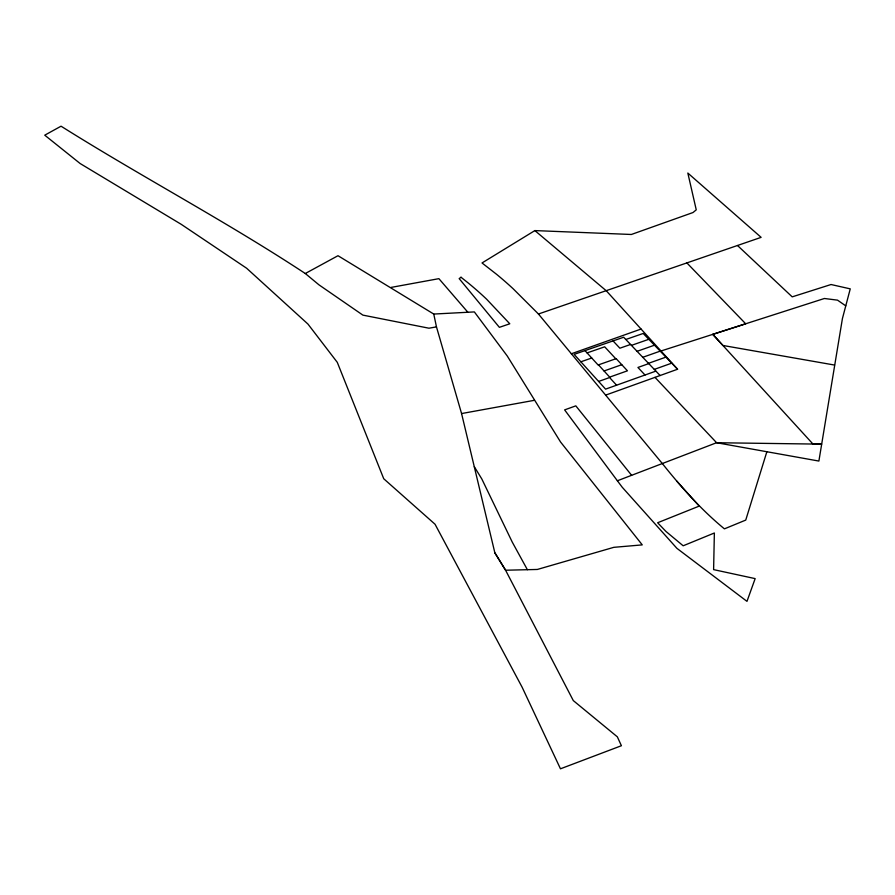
<?xml version="1.0" encoding="UTF-8"?>
<svg xmlns="http://www.w3.org/2000/svg" width="895" height="895" viewBox="0 0 895 895"><rect width="100%" height="100%" fill="white"/><g stroke="black" fill="none" stroke-linecap="round" stroke-linejoin="round"><path stroke-width="1.34" d="M737.525 245.521L792.209 296.86L831.041 284.52L850.25 288.861L842.419 318.586L818.891 461.059L716.593 442.723L617.382 480.772L564.622 409.888L575.821 405.86L631.624 475.312M766.858 451.74L745.748 520.084L724.424 528.856C701.121 509.691 681.117 487.059 662.322 463.543L538.443 314L513.137 288.749A555.068 373.383 -10.7 0 0 496.535 274.273L482.025 262.962L534.874 230.586L631.367 234.479L693.01 212.529L696.254 209.844L687.83 173.048L761.13 237.354L538.443 314M494.868 552.83L505.585 570.227L573.292 700.584L617.349 736.842L621.41 745.725L560.471 768.805L522.132 687.226L435.048 524.246L383.742 478.758L337.292 362.352L307.958 324.068L246.606 268.22L181.26 224.343L80.136 163.528L44.75 135.179L61.05 126.195C141.578 176.807 225.842 221.199 305.296 273.512L337.997 255.713L433.762 314.055L474.361 311.919L507.252 355.986L560.561 442.007L642.263 544.887L613.836 547.326L537.358 569.455L505.585 570.227L494.857 552.841L461.574 413.557L436.469 326.888L433.762 314.055M605.624 395.131L677.582 369.232L606.329 290.819L534.874 230.586M654.301 369.389L671.742 363.157M655.778 371.156L605.579 389.135L574.131 354.364L623.67 337.236L660.107 375.52M648.551 363.303L665.936 357.127M598.621 381.449L609.584 377.545L616.577 385.197M648.674 363.65L637.934 367.465L645.015 375.016M571.346 353.771L641.066 329.047M604.058 370.966L621.779 364.701M642.834 357.273L660.186 351.142M637.162 351.276L654.48 345.201M580.855 361.804L591.74 358.011M630.528 344.486L619.877 348.2L613.041 340.906M631.534 345.336L648.808 339.306M587.075 352.91L604.684 346.812L615.794 358.783M625.952 339.44L643.192 333.466L677.582 369.232M661.002 350.985L745.692 323.789L686.946 262.985M834.554 365.059L722.925 345.47L712.778 334.361L824.407 298.494L837.541 300.149L845.753 305.855M391.059 287.418L438.897 278.658L467.872 312.254M461.574 413.557L534.449 400.3M436.469 326.888L428.951 328.208L362.878 315.118L318.956 284.834L305.296 273.512M654.995 377.366L716.593 442.723L821.655 444.155L812.951 444.021L712.778 334.361M598.475 364.858L609.674 377.119L627.451 370.81L616.163 358.649L598.106 364.992L584.983 350.616M676.721 481.051L699.208 506.1L657.635 522.747L665.958 531.451L683.165 545.793L714.367 532.995L713.606 569.623L755.156 578.617L746.978 601.362L676.9 548.333L622.215 487.227L617.382 480.772M474.305 466.709L481.834 479.004L512.276 542.135L527.379 569.701M461.014 277.249L459.169 278.613L499.376 327.335L509.792 323.789L486.611 299.198A519.324 348.446 -10.7 0 0 468.063 282.854L461.014 277.249"/></g></svg>
